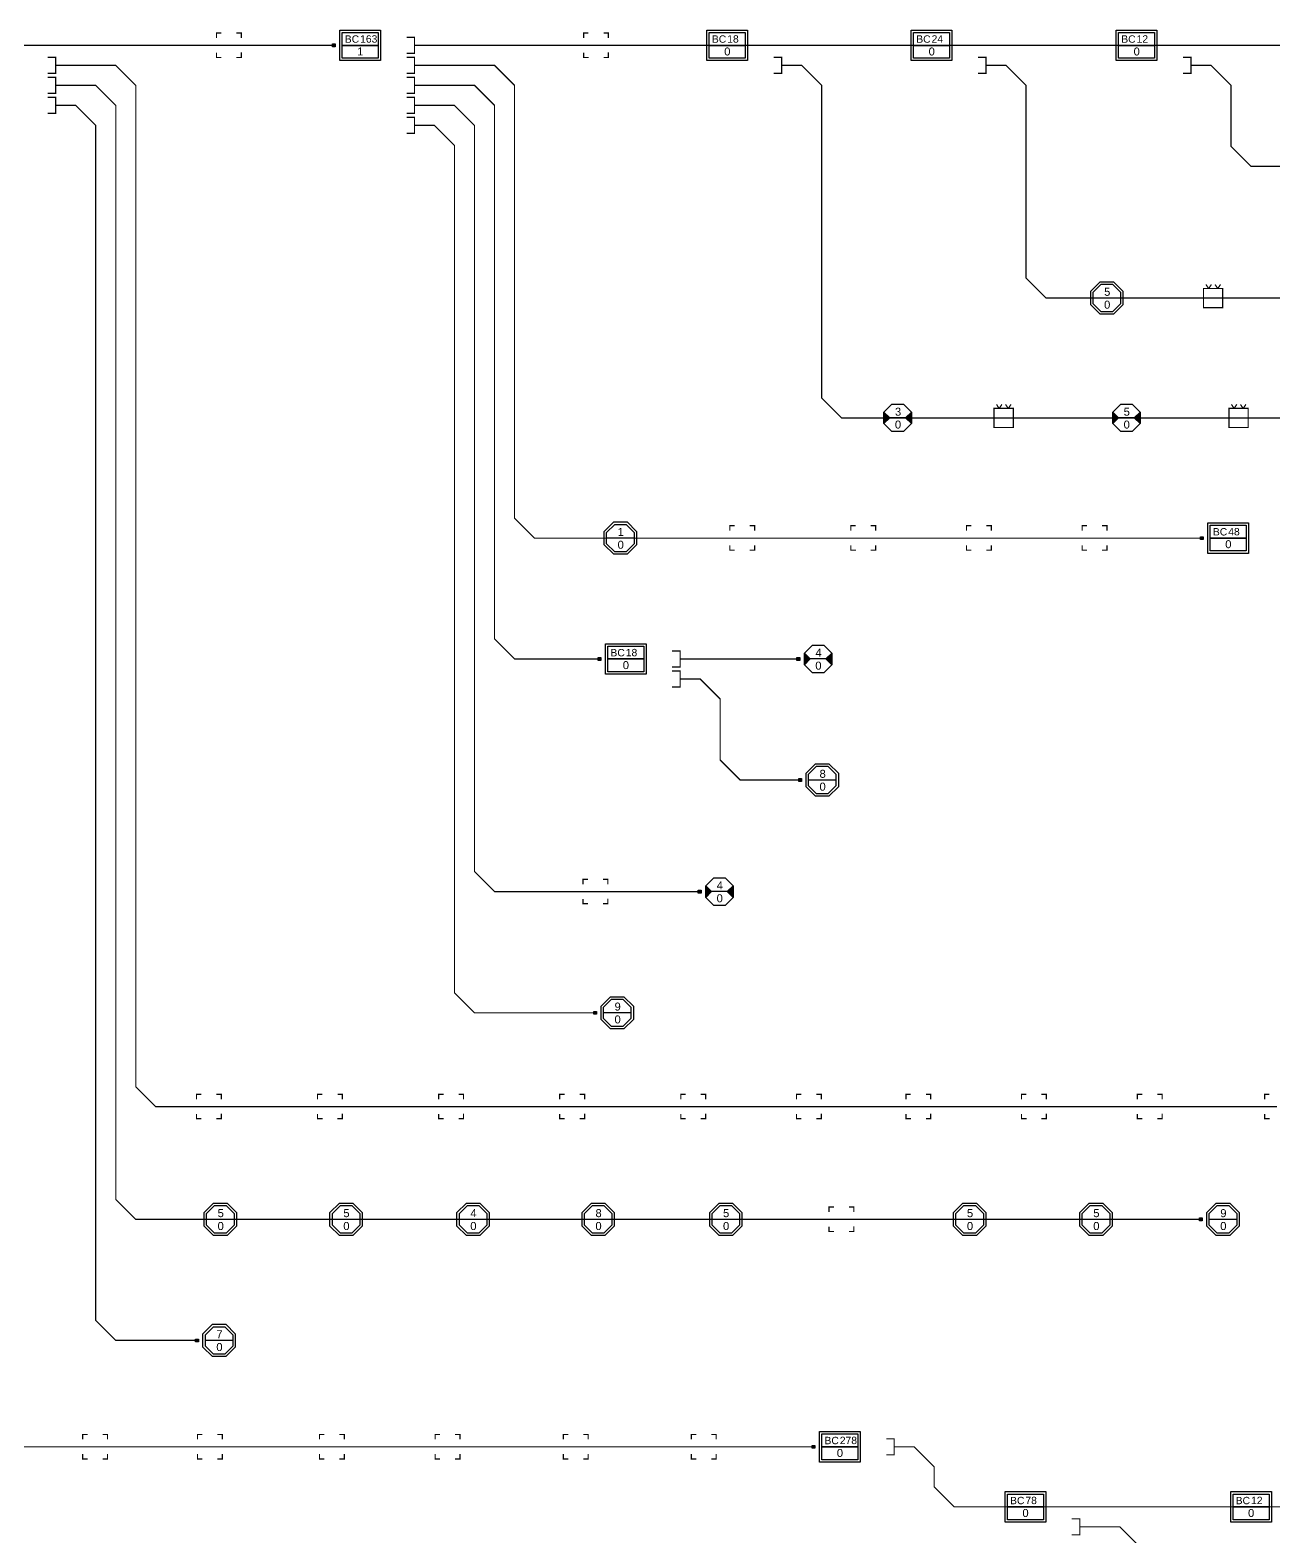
# Model space of a CAD drawing. Header units: millimetres. Extents: x -8 to 2215, y -1075 to 4.
# Drawn here: x 272.8 to 583.6, y -372.8 to 3.8 of the extents above; entities that cross this region are included whole.
import ezdxf
from ezdxf.enums import TextEntityAlignment as Align

# ---------------------------------------------------------------- set-up
doc = ezdxf.new("R2010")
doc.units = ezdxf.units.MM
for name, color, linetype in [('1 - 012Fo Conduite', 4, '12Fo'), ('1 - 024Fo Conduite', 110, '24Fo'), ('1 - 072Fo Conduite', 40, '72Fo'), ('1 - 096Fo Conduite', 30, '96Fo'), ('1 - 288Fo Conduite', 46, '288Fo'), ('1 - 432Fo Conduite', 12, 'Continuous'), ('2 - 012Fo Aerien', 4, '12Fo AERIEN'), ('2 - 024Fo Aerien', 110, '24Fo AERIEN'), ('BPE', 122, 'Continuous'), ('BPECHB', 7, 'Continuous'), ('BPEFACADE', 7, 'Continuous'), ('PBO-CHB', 122, 'Continuous'), ('PBO-POT', 5, 'Continuous'), ('PBOCHB', 7, 'Continuous'), ('PBOPOT', 7, 'Continuous'), ('PDTCHB', 7, 'Continuous'), ('PDTPOT', 7, 'Continuous')]:
    doc.layers.add(name, color=color, linetype=linetype)
doc.styles.add('arial', font='Arial')
doc.styles.get("Standard").update_dxf_attribs({"font": 'Arial'})
doc.styles.add('TimeNR', font='Arial')
doc.linetypes.add('12Fo', pattern='A,4,-0.5,["12Fo",Standard,S=1,R=0,X=0,Y=-0.5],-3.65', length=8.15)
doc.linetypes.add('12Fo AERIEN', pattern='A,4,[131,Arial,S=1,R=0,X=0,Y=-1],4,-0.5,["12Fo",Standard,S=1,R=0,X=0,Y=-0.5],-3.65', length=12.15)
doc.linetypes.add('24Fo', pattern='A,4,-0.5,["24Fo",Standard,S=1,R=0,X=0,Y=-0.5],-3.65', length=8.15)
doc.linetypes.add('24Fo AERIEN', pattern='A,4,[131,Arial,S=1,R=0,X=0,Y=-1],4,-0.5,["24Fo",Standard,S=1,R=0,X=0,Y=-0.5],-3.65', length=12.15)
doc.linetypes.add('288Fo', pattern='A,4,-0.5,["288Fo",Standard,S=1,R=0,X=0,Y=-0.5],-4.45', length=8.95)
doc.linetypes.add('72Fo', pattern='A,4,-0.5,["72Fo",Standard,S=1,R=0,X=0,Y=-0.5],-3.65', length=8.15)
doc.linetypes.add('96Fo', pattern='A,4,-0.5,["96Fo",Standard,S=1,R=0,X=0,Y=-0.5],-3.65', length=8.15)

# ---------------------------------------------------------------- blocks, each defined once
blk = doc.blocks.new('PBOPOT')
for points in [[(-3.426679, -1.42879), (-1.95254, -5e-06), (-3.426679, 1.42881)], [(3.426691, 1.42881), (1.952552, -5e-06), (3.426691, -1.42879)]]:
    blk.add_hatch(color=256).paths.add_polyline_path(points)
at = {"flags": 128}
blk.add_lwpolyline([(1.426691, 3.42881), (3.426691, 1.42881), (3.426691, -1.42879), (1.426691, -3.42879), (-1.426679, -3.42879), (-3.426679, -1.42879), (-3.426679, 1.42881), (-1.426679, 3.42881)], close=True, dxfattribs=at)
for points in [[(-3.426679, -1.42879), (-1.95254, -5e-06), (-3.426679, 1.42881)], [(1.952552, -5e-06), (-1.952552, 5e-06)], [(3.426691, -1.42879), (1.952552, -5e-06), (3.426691, 1.42881)]]:
    blk.add_lwpolyline(points, dxfattribs=at)
at = {"color": 0}
blk.add_attdef('NOE_NUM', text='', height=2, dxfattribs=at).set_placement((0.001141784766661, 8.271365), align=Align.MIDDLE_CENTER)
at = {"color": 0, "style": 'arial'}
for tag, p in [('NOE_NBLR', (0.0969086594349919, 1.557347)), ('NOE_NBEPIS', (0.0848216859684729, -1.659103))]:
    blk.add_attdef(tag, text='', height=2, dxfattribs=at).set_placement(p, align=Align.MIDDLE_CENTER)
at = {"flags": 1}
for tag, p in [('NOE_USAGE', (-0.0027624275011708, -6.6109)), ('MAT_CAPA', (-0.0278007986577182, -5.6109)), ('NOE_TYPE', (-0.0390622739191511, -5.1109)), ('ADR_NUM', (0.0294883948805995, -7.6109)), ('MAT_REF', (-0.0290025717184331, -4.6109)), ('.', (0.0511793784922741, -7.1109)), ('ADR_VILLE', (-0.1768844440455752, -8.610899999999999)), ('ADR_INSEE', (-0.0688707725924773, -9.610899999999999)), ('ADR_VOIE', (-0.0969866524114251, -8.110899999999999)), ('ADR_CPLT', (-0.0620635195879506, -9.110899999999999)), ('SEC_NUM', (0.0176129196191666, -11.1109)), ('ADR_CP', (-0.0066411563914469, -10.1109)), ('INF_NATURE', (-0.0913168354924303, -11.6109)), ('INF_PROPRI', (-0.099462566411737, -12.1109))]:
    blk.add_attdef(tag, text='', height=0.3, dxfattribs=at).set_placement(p, align=Align.MIDDLE_CENTER)
blk.add_attdef('NOE_POSE', text='', height=0.3, dxfattribs=at).set_placement((-1.134931, -6.060909), align=Align.MIDDLE_LEFT)
blk.add_attdef('INF_NUM', text='', height=0.3, dxfattribs=at).set_placement((0.9534980501014515, -10.550998), align=Align.MIDDLE_RIGHT)
blk = doc.blocks.new('BLKSYN.071')
at = {"layer": 'PBO-POT', "linetype": 'ByBlock'}
ref = blk.add_blockref('PBOPOT', (0, 0), dxfattribs=at)
ref.add_attrib('NOE_NBLR', '3', dxfattribs={"layer": '0', "height": 2, "style": 'arial'}).set_placement((0.0969086594349919, 1.557347), align=Align.MIDDLE_CENTER)
ref.add_attrib('NOE_NBEPIS', '0', dxfattribs={"layer": '0', "height": 2, "style": 'arial'}).set_placement((0.0848216859684729, -1.659103), align=Align.MIDDLE_CENTER)
blk = doc.blocks.new('BLKSYN.072')
at = {"layer": 'PBO-POT', "linetype": 'ByBlock'}
ref = blk.add_blockref('PBOPOT', (0, 0), dxfattribs=at)
ref.add_attrib('NOE_NBLR', '5', dxfattribs={"layer": '0', "height": 2, "style": 'arial'}).set_placement((0.0969086594349919, 1.557347), align=Align.MIDDLE_CENTER)
ref.add_attrib('NOE_NBEPIS', '0', dxfattribs={"layer": '0', "height": 2, "style": 'arial'}).set_placement((0.0848216859684729, -1.659103), align=Align.MIDDLE_CENTER)
blk = doc.blocks.new('BLKSYN.130')
at = {"layer": 'PBO-POT', "linetype": 'ByBlock'}
ref = blk.add_blockref('PBOPOT', (0, 0), dxfattribs=at)
ref.add_attrib('NOE_NBLR', '4', dxfattribs={"layer": '0', "height": 2, "style": 'arial'}).set_placement((0.0969086594349919, 1.557347), align=Align.MIDDLE_CENTER)
ref.add_attrib('NOE_NBEPIS', '0', dxfattribs={"layer": '0', "height": 2, "style": 'arial'}).set_placement((0.0848216859684729, -1.659103), align=Align.MIDDLE_CENTER)
blk = doc.blocks.new('BLKSYN.133')
at = {"layer": 'PBO-POT', "linetype": 'ByBlock'}
ref = blk.add_blockref('PBOPOT', (0, 0), dxfattribs=at)
ref.add_attrib('NOE_NBLR', '4', dxfattribs={"layer": '0', "height": 2, "style": 'arial'}).set_placement((0.0969086594349919, 1.557347), align=Align.MIDDLE_CENTER)
ref.add_attrib('NOE_NBEPIS', '0', dxfattribs={"layer": '0', "height": 2, "style": 'arial'}).set_placement((0.0848216859684729, -1.659103), align=Align.MIDDLE_CENTER)
blk = doc.blocks.new('BPECHB')
at = {"color": 122, "linetype": 'Continuous', "flags": 128}
for points in [[(-5.089844999999999, 3.810116999999999), (5.089844999999999, 3.810116999999999), (5.089844999999999, -3.810116999999999), (-5.089844999999999, -3.810116999999999)], [(-4.489844999999999, 3.210116999999999), (4.489844999999999, 3.210116999999999), (4.489844999999999, -3.210116999999999), (-4.489844999999999, -3.210116999999999)]]:
    blk.add_lwpolyline(points, close=True, dxfattribs=at)
at = {"color": 122, "flags": 128}
for points in [[(-4.489844999999999, 3.210116999999999), (4.489844999999999, 3.210116999999999), (4.489844999999999, 0), (-4.489844999999999, 0)], [(-4.489844999999999, 0), (4.489844999999999, 0), (4.489844999999999, -3.210116999999999), (-4.489844999999999, -3.210116999999999)]]:
    blk.add_lwpolyline(points, close=True, dxfattribs=at)
at = {"color": 122}
blk.add_text(' BC', height=1.8442, dxfattribs=at).set_placement((-4.550228999999999, 0.6583420000000001))
at = {"color": 122, "flags": 1}
blk.add_attdef('NOE_NUM', text='', height=2, dxfattribs=at).set_placement((0.2721694778089541, 7.153788999999999), align=Align.MIDDLE_CENTER)
at = {"color": 122, "linetype": 'ByBlock', "style": 'TimeNR'}
blk.add_attdef('NOE_NBEPIS', text='', height=1.844, dxfattribs=at).set_placement((-1e-16, 1.605058), align=Align.MIDDLE_LEFT)
at = {"color": 122, "style": 'arial'}
blk.add_attdef('NOE_NBLR', text='', height=2, dxfattribs=at).set_placement((0.0247808886300822, -1.529046), align=Align.MIDDLE_CENTER)
at = {"flags": 1}
for tag, p in [('MAT_CAPA', (0.2442271972495126, -6.728476)), ('NOE_TYPE', (0.2448187533659786, -6.228476)), ('MAT_REF', (0.2446951704370922, -5.728476)), ('NOE_USAGE', (0.2449582709981473, -7.728476)), ('ADR_INSEE', (0.2458681742015199, -10.728476)), ('ADR_VILLE', (0.2459045095697046, -9.728475999999999)), ('ADR_CPLT', (0.2458352512169606, -10.228476)), ('ADR_VOIE', (0.2456949778750687, -9.228475999999999)), ('ADR_NUM', (0.2457254494508585, -8.728475999999999)), ('ADR_CP', (0.2455895884925912, -11.228476)), ('.', (0.243890733198959, -8.228475999999999)), ('INF_NATURE', (0.2450474278090706, -12.728476)), ('INF_PROPRI', (0.244936022947063, -13.228476)), ('SEC_NUM', (0.2447890901512266, -12.228476))]:
    blk.add_attdef(tag, text='', height=0.3, dxfattribs=at).set_placement(p, align=Align.MIDDLE_CENTER)
blk.add_attdef('NOE_POSE', text='', height=0.3, dxfattribs=at).set_placement((-0.884025, -7.178484999999999), align=Align.MIDDLE_LEFT)
blk.add_attdef('INF_NUM', text='', height=0.3, dxfattribs=at).set_placement((1.243281677659433, -11.668574), align=Align.MIDDLE_RIGHT)
blk = doc.blocks.new('BLKSYN.136')
at = {"layer": 'BPE', "linetype": 'ByBlock'}
ref = blk.add_blockref('BPECHB', (0, 0), dxfattribs=at)
ref.add_attrib('NOE_NBEPIS', '163', dxfattribs={"layer": '0', "height": 1.844, "style": 'TimeNR'}).set_placement((-1e-16, 1.605058), align=Align.MIDDLE_LEFT)
ref.add_attrib('NOE_NBLR', '1', dxfattribs={"layer": '0', "height": 2, "style": 'arial'}).set_placement((0.0247808886300822, -1.529046), align=Align.MIDDLE_CENTER)
blk = doc.blocks.new('BLKSYN.078')
at = {"layer": 'BPE', "linetype": 'ByBlock'}
ref = blk.add_blockref('BPECHB', (0, 0), dxfattribs=at)
ref.add_attrib('NOE_NBEPIS', '18', dxfattribs={"layer": '0', "height": 1.844, "style": 'TimeNR'}).set_placement((-1e-16, 1.605058), align=Align.MIDDLE_LEFT)
ref.add_attrib('NOE_NBLR', '0', dxfattribs={"layer": '0', "height": 2, "style": 'arial'}).set_placement((0.0247808886300822, -1.529046), align=Align.MIDDLE_CENTER)
blk = doc.blocks.new('BLKSYN.086')
at = {"layer": 'BPE', "linetype": 'ByBlock'}
ref = blk.add_blockref('BPECHB', (0, 0), dxfattribs=at)
ref.add_attrib('NOE_NBEPIS', '24', dxfattribs={"layer": '0', "height": 1.844, "style": 'TimeNR'}).set_placement((-1e-16, 1.605058), align=Align.MIDDLE_LEFT)
ref.add_attrib('NOE_NBLR', '0', dxfattribs={"layer": '0', "height": 2, "style": 'arial'}).set_placement((0.0247808886300822, -1.529046), align=Align.MIDDLE_CENTER)
blk = doc.blocks.new('BLKSYN.090')
at = {"layer": 'BPE', "linetype": 'ByBlock'}
ref = blk.add_blockref('BPECHB', (0, 0), dxfattribs=at)
ref.add_attrib('NOE_NBEPIS', '12', dxfattribs={"layer": '0', "height": 1.844, "style": 'TimeNR'}).set_placement((-1e-16, 1.605058), align=Align.MIDDLE_LEFT)
ref.add_attrib('NOE_NBLR', '0', dxfattribs={"layer": '0', "height": 2, "style": 'arial'}).set_placement((0.0247808886300822, -1.529046), align=Align.MIDDLE_CENTER)
blk = doc.blocks.new('BLKSYN.125')
at = {"layer": 'BPE', "linetype": 'ByBlock'}
ref = blk.add_blockref('BPECHB', (0, 0), dxfattribs=at)
ref.add_attrib('NOE_NBEPIS', '48', dxfattribs={"layer": '0', "height": 1.844, "style": 'TimeNR'}).set_placement((-1e-16, 1.605058), align=Align.MIDDLE_LEFT)
ref.add_attrib('NOE_NBLR', '0', dxfattribs={"layer": '0', "height": 2, "style": 'arial'}).set_placement((0.0247808886300822, -1.529046), align=Align.MIDDLE_CENTER)
blk = doc.blocks.new('BLKSYN.132')
at = {"layer": 'BPE', "linetype": 'ByBlock'}
ref = blk.add_blockref('BPECHB', (0, 0), dxfattribs=at)
ref.add_attrib('NOE_NBEPIS', '18', dxfattribs={"layer": '0', "height": 1.844, "style": 'TimeNR'}).set_placement((-1e-16, 1.605058), align=Align.MIDDLE_LEFT)
ref.add_attrib('NOE_NBLR', '0', dxfattribs={"layer": '0', "height": 2, "style": 'arial'}).set_placement((0.0247808886300822, -1.529046), align=Align.MIDDLE_CENTER)
blk = doc.blocks.new('BLKSYN.350')
at = {"layer": 'BPE', "linetype": 'ByBlock'}
ref = blk.add_blockref('BPECHB', (0, 0), dxfattribs=at)
ref.add_attrib('NOE_NBEPIS', '278', dxfattribs={"layer": '0', "height": 1.844, "style": 'TimeNR'}).set_placement((-1e-16, 1.605058), align=Align.MIDDLE_LEFT)
ref.add_attrib('NOE_NBLR', '0', dxfattribs={"layer": '0', "height": 2, "style": 'arial'}).set_placement((0.0247808886300822, -1.529046), align=Align.MIDDLE_CENTER)
blk = doc.blocks.new('BLKSYN.190')
at = {"layer": 'BPE', "linetype": 'ByBlock'}
ref = blk.add_blockref('BPECHB', (0, 0), dxfattribs=at)
ref.add_attrib('NOE_NBEPIS', '78', dxfattribs={"layer": '0', "height": 1.844, "style": 'TimeNR'}).set_placement((-1e-16, 1.605058), align=Align.MIDDLE_LEFT)
ref.add_attrib('NOE_NBLR', '0', dxfattribs={"layer": '0', "height": 2, "style": 'arial'}).set_placement((0.0247808886300822, -1.529046), align=Align.MIDDLE_CENTER)
blk = doc.blocks.new('BLKSYN.193')
at = {"layer": 'BPE', "linetype": 'ByBlock'}
ref = blk.add_blockref('BPECHB', (0, 0), dxfattribs=at)
ref.add_attrib('NOE_NBEPIS', '12', dxfattribs={"layer": '0', "height": 1.844, "style": 'TimeNR'}).set_placement((-1e-16, 1.605058), align=Align.MIDDLE_LEFT)
ref.add_attrib('NOE_NBLR', '0', dxfattribs={"layer": '0', "height": 2, "style": 'arial'}).set_placement((0.0247808886300822, -1.529046), align=Align.MIDDLE_CENTER)
blk = doc.blocks.new('PBOCHB')
at = {"flags": 128}
for points in [[(1.675213, 4.028807), (4.026685, 1.677336), (4.026685, -1.677321), (1.675213, -4.028792), (-1.675213, -4.028792), (-4.026685, -1.677321), (-4.026685, 1.677336), (-1.675213, 4.028807)], [(1.426685, 3.428807), (3.426685, 1.428807), (3.426685, -1.428792), (1.426685, -3.428792), (-1.426685, -3.428792), (-3.426685, -1.428792), (-3.426685, 1.428807), (-1.426685, 3.428807)]]:
    blk.add_lwpolyline(points, close=True, dxfattribs=at)
blk.add_lwpolyline([(3.426685, -8e-06), (-3.426685, 8e-06)], dxfattribs=at)
blk.add_attdef('NOE_NUM', text='', height=2).set_placement((0.0353450000000004, 8.271365), align=Align.MIDDLE_CENTER)
at = {"color": 0, "style": 'arial'}
for tag, p in [('NOE_NBLR', (0.0969086594349919, 1.557347)), ('NOE_NBEPIS', (0.0848216859684729, -1.659103))]:
    blk.add_attdef(tag, text='', height=2, dxfattribs=at).set_placement(p, align=Align.MIDDLE_CENTER)
at = {"flags": 1}
for tag, p in [('NOE_USAGE', (0.0397609999999999, -6.6109)), ('MAT_CAPA', (0.0640689999999999, -5.6109)), ('ADR_NUM', (0.008278, -7.6109)), ('NOE_TYPE', (0.075923, -5.1109)), ('MAT_REF', (0.065739, -4.6109)), ('.', (-0.015296, -7.1109)), ('ADR_INSEE', (0.1068299999999998, -9.610899999999999)), ('ADR_CPLT', (0.0999399999999999, -9.110899999999999)), ('SEC_NUM', (0.019218, -11.1109)), ('ADR_VOIE', (0.1347240000000001, -8.110899999999999)), ('ADR_VILLE', (0.2148309999999996, -8.610899999999999)), ('ADR_CP', (0.044273, -10.1109)), ('INF_NATURE', (0.1284549999999998, -11.6109)), ('INF_PROPRI', (0.1365409999999998, -12.1109))]:
    blk.add_attdef(tag, text='', height=0.3, dxfattribs=at).set_placement(p, align=Align.MIDDLE_CENTER)
blk.add_attdef('NOE_POSE', text='', height=0.3, dxfattribs=at).set_placement((-1.134931, -6.060909), align=Align.MIDDLE_LEFT)
blk.add_attdef('INF_NUM', text='', height=0.3, dxfattribs=at).set_placement((1.129701, -10.550998), align=Align.MIDDLE_RIGHT)
blk = doc.blocks.new('BLKSYN.080')
at = {"layer": 'PBO-CHB', "linetype": 'ByBlock'}
ref = blk.add_blockref('PBOCHB', (0, 0), dxfattribs=at)
ref.add_attrib('NOE_NBLR', '5', dxfattribs={"layer": '0', "height": 2, "style": 'arial'}).set_placement((0.0969086594349919, 1.557347), align=Align.MIDDLE_CENTER)
ref.add_attrib('NOE_NBEPIS', '0', dxfattribs={"layer": '0', "height": 2, "style": 'arial'}).set_placement((0.0848216859684729, -1.659103), align=Align.MIDDLE_CENTER)
blk = doc.blocks.new('BLKSYN.100')
at = {"layer": 'PBO-CHB', "linetype": 'ByBlock'}
ref = blk.add_blockref('PBOCHB', (0, 0), dxfattribs=at)
ref.add_attrib('NOE_NBLR', '1', dxfattribs={"layer": '0', "height": 2, "style": 'arial'}).set_placement((0.0969086594349919, 1.557347), align=Align.MIDDLE_CENTER)
ref.add_attrib('NOE_NBEPIS', '0', dxfattribs={"layer": '0', "height": 2, "style": 'arial'}).set_placement((0.0848216859684729, -1.659103), align=Align.MIDDLE_CENTER)
blk = doc.blocks.new('BLKSYN.131')
at = {"layer": 'PBO-CHB', "linetype": 'ByBlock'}
ref = blk.add_blockref('PBOCHB', (0, 0), dxfattribs=at)
ref.add_attrib('NOE_NBLR', '8', dxfattribs={"layer": '0', "height": 2, "style": 'arial'}).set_placement((0.0969086594349919, 1.557347), align=Align.MIDDLE_CENTER)
ref.add_attrib('NOE_NBEPIS', '0', dxfattribs={"layer": '0', "height": 2, "style": 'arial'}).set_placement((0.0848216859684729, -1.659103), align=Align.MIDDLE_CENTER)
blk = doc.blocks.new('BLKSYN.135')
at = {"layer": 'PBO-CHB', "linetype": 'ByBlock'}
ref = blk.add_blockref('PBOCHB', (0, 0), dxfattribs=at)
ref.add_attrib('NOE_NBLR', '9', dxfattribs={"layer": '0', "height": 2, "style": 'arial'}).set_placement((0.0969086594349919, 1.557347), align=Align.MIDDLE_CENTER)
ref.add_attrib('NOE_NBEPIS', '0', dxfattribs={"layer": '0', "height": 2, "style": 'arial'}).set_placement((0.0848216859684729, -1.659103), align=Align.MIDDLE_CENTER)
blk = doc.blocks.new('BLKSYN.053')
at = {"layer": 'PBO-CHB', "linetype": 'ByBlock'}
ref = blk.add_blockref('PBOCHB', (0, 0), dxfattribs=at)
ref.add_attrib('NOE_NBLR', '5', dxfattribs={"layer": '0', "height": 2, "style": 'arial'}).set_placement((0.0969086594349919, 1.557347), align=Align.MIDDLE_CENTER)
ref.add_attrib('NOE_NBEPIS', '0', dxfattribs={"layer": '0', "height": 2, "style": 'arial'}).set_placement((0.0848216859684729, -1.659103), align=Align.MIDDLE_CENTER)
blk = doc.blocks.new('BLKSYN.054')
at = {"layer": 'PBO-CHB', "linetype": 'ByBlock'}
ref = blk.add_blockref('PBOCHB', (0, 0), dxfattribs=at)
ref.add_attrib('NOE_NBLR', '5', dxfattribs={"layer": '0', "height": 2, "style": 'arial'}).set_placement((0.0969086594349919, 1.557347), align=Align.MIDDLE_CENTER)
ref.add_attrib('NOE_NBEPIS', '0', dxfattribs={"layer": '0', "height": 2, "style": 'arial'}).set_placement((0.0848216859684729, -1.659103), align=Align.MIDDLE_CENTER)
blk = doc.blocks.new('BLKSYN.055')
at = {"layer": 'PBO-CHB', "linetype": 'ByBlock'}
ref = blk.add_blockref('PBOCHB', (0, 0), dxfattribs=at)
ref.add_attrib('NOE_NBLR', '4', dxfattribs={"layer": '0', "height": 2, "style": 'arial'}).set_placement((0.0969086594349919, 1.557347), align=Align.MIDDLE_CENTER)
ref.add_attrib('NOE_NBEPIS', '0', dxfattribs={"layer": '0', "height": 2, "style": 'arial'}).set_placement((0.0848216859684729, -1.659103), align=Align.MIDDLE_CENTER)
blk = doc.blocks.new('BLKSYN.056')
at = {"layer": 'PBO-CHB', "linetype": 'ByBlock'}
ref = blk.add_blockref('PBOCHB', (0, 0), dxfattribs=at)
ref.add_attrib('NOE_NBLR', '8', dxfattribs={"layer": '0', "height": 2, "style": 'arial'}).set_placement((0.0969086594349919, 1.557347), align=Align.MIDDLE_CENTER)
ref.add_attrib('NOE_NBEPIS', '0', dxfattribs={"layer": '0', "height": 2, "style": 'arial'}).set_placement((0.0848216859684729, -1.659103), align=Align.MIDDLE_CENTER)
blk = doc.blocks.new('BLKSYN.057')
at = {"layer": 'PBO-CHB', "linetype": 'ByBlock'}
ref = blk.add_blockref('PBOCHB', (0, 0), dxfattribs=at)
ref.add_attrib('NOE_NBLR', '5', dxfattribs={"layer": '0', "height": 2, "style": 'arial'}).set_placement((0.0969086594349919, 1.557347), align=Align.MIDDLE_CENTER)
ref.add_attrib('NOE_NBEPIS', '0', dxfattribs={"layer": '0', "height": 2, "style": 'arial'}).set_placement((0.0848216859684729, -1.659103), align=Align.MIDDLE_CENTER)
blk = doc.blocks.new('BLKSYN.058')
at = {"layer": 'PBO-CHB', "linetype": 'ByBlock'}
ref = blk.add_blockref('PBOCHB', (0, 0), dxfattribs=at)
ref.add_attrib('NOE_NBLR', '5', dxfattribs={"layer": '0', "height": 2, "style": 'arial'}).set_placement((0.0969086594349919, 1.557347), align=Align.MIDDLE_CENTER)
ref.add_attrib('NOE_NBEPIS', '0', dxfattribs={"layer": '0', "height": 2, "style": 'arial'}).set_placement((0.0848216859684729, -1.659103), align=Align.MIDDLE_CENTER)
blk = doc.blocks.new('BLKSYN.060')
at = {"layer": 'PBO-CHB', "linetype": 'ByBlock'}
ref = blk.add_blockref('PBOCHB', (0, 0), dxfattribs=at)
ref.add_attrib('NOE_NBLR', '5', dxfattribs={"layer": '0', "height": 2, "style": 'arial'}).set_placement((0.0969086594349919, 1.557347), align=Align.MIDDLE_CENTER)
ref.add_attrib('NOE_NBEPIS', '0', dxfattribs={"layer": '0', "height": 2, "style": 'arial'}).set_placement((0.0848216859684729, -1.659103), align=Align.MIDDLE_CENTER)
blk = doc.blocks.new('BLKSYN.061')
at = {"layer": 'PBO-CHB', "linetype": 'ByBlock'}
ref = blk.add_blockref('PBOCHB', (0, 0), dxfattribs=at)
ref.add_attrib('NOE_NBLR', '9', dxfattribs={"layer": '0', "height": 2, "style": 'arial'}).set_placement((0.0969086594349919, 1.557347), align=Align.MIDDLE_CENTER)
ref.add_attrib('NOE_NBEPIS', '0', dxfattribs={"layer": '0', "height": 2, "style": 'arial'}).set_placement((0.0848216859684729, -1.659103), align=Align.MIDDLE_CENTER)
blk = doc.blocks.new('BLKSYN.062')
at = {"layer": 'PBO-CHB', "linetype": 'ByBlock'}
ref = blk.add_blockref('PBOCHB', (0, 0), dxfattribs=at)
ref.add_attrib('NOE_NBLR', '7', dxfattribs={"layer": '0', "height": 2, "style": 'arial'}).set_placement((0.0969086594349919, 1.557347), align=Align.MIDDLE_CENTER)
ref.add_attrib('NOE_NBEPIS', '0', dxfattribs={"layer": '0', "height": 2, "style": 'arial'}).set_placement((0.0848216859684729, -1.659103), align=Align.MIDDLE_CENTER)
blk = doc.blocks.new('PDTPOT')
at = {"linetype": 'Continuous', "const_width": 0.3, "elevation": 1, "flags": 128}
blk.add_lwpolyline([(2.4, 2.4), (-2.4, 2.4), (-2.4, -2.4), (2.4, -2.4)], close=True, dxfattribs=at)
at = {"layer": 'BPEFACADE', "linetype": 'Continuous', "const_width": 0.3, "flags": 128}
for points in [[(-1.137556, 2.383611), (-1.790016, 3.383611)], [(-1.092005, 2.400302), (-0.442005, 3.400302)], [(1.134329, 2.379481), (0.481869, 3.379481)], [(1.179879, 2.396172), (1.829879, 3.396172)]]:
    blk.add_lwpolyline(points, dxfattribs=at)
blk = doc.blocks.new('BLKSYN.073')
at = {"layer": 'PBOPOT', "linetype": 'ByBlock'}
blk.add_blockref('PDTPOT', (0, 0), dxfattribs=at)
blk = doc.blocks.new('BLKSYN.075')
at = {"layer": 'PBOPOT', "linetype": 'ByBlock'}
blk.add_blockref('PDTPOT', (0, 0), dxfattribs=at)
blk = doc.blocks.new('BLKSYN.082')
at = {"layer": 'PBOPOT', "linetype": 'ByBlock'}
blk.add_blockref('PDTPOT', (0, 0), dxfattribs=at)
blk = doc.blocks.new('PDTCHB')
at = {"layer": 'BPEFACADE', "color": 7, "linetype": 'Continuous', "const_width": 0.3, "flags": 128}
for points in [[(-3.109863, 1.852839), (-3.109985, 3.09603), (-1.890085, 3.09603)], [(3.09515, 1.854033), (3.095272, 3.097224), (1.875372, 3.097224)], [(-1.866312, -3.016638), (-3.109503, -3.016961), (-3.1097, -1.797061)], [(3.097978, -1.776809), (3.097978, -3.02), (1.872531, -3.02)]]:
    blk.add_lwpolyline(points, dxfattribs=at)
blk = doc.blocks.new('BLKSYN.042')
at = {"layer": 'BPECHB', "linetype": 'ByBlock'}
blk.add_blockref('PDTCHB', (0, 0), dxfattribs=at)
blk = doc.blocks.new('BLKSYN.043')
at = {"layer": 'PDTCHB', "linetype": 'ByBlock'}
blk.add_blockref('PDTCHB', (0, 0), dxfattribs=at)
blk = doc.blocks.new('BLKSYN.044')
at = {"layer": 'PDTCHB', "linetype": 'ByBlock'}
blk.add_blockref('PDTCHB', (0, 0), dxfattribs=at)
blk = doc.blocks.new('BLKSYN.045')
at = {"layer": 'PDTCHB', "linetype": 'ByBlock'}
blk.add_blockref('PDTCHB', (0, 0), dxfattribs=at)
blk = doc.blocks.new('BLKSYN.046')
at = {"layer": 'PDTCHB', "linetype": 'ByBlock'}
blk.add_blockref('PDTCHB', (0, 0), dxfattribs=at)
blk = doc.blocks.new('BLKSYN.047')
at = {"layer": 'PDTCHB', "linetype": 'ByBlock'}
blk.add_blockref('PDTCHB', (0, 0), dxfattribs=at)
blk = doc.blocks.new('BLKSYN.048')
at = {"layer": 'PDTCHB', "linetype": 'ByBlock'}
blk.add_blockref('PDTCHB', (0, 0), dxfattribs=at)
blk = doc.blocks.new('BLKSYN.049')
at = {"layer": 'PDTCHB', "linetype": 'ByBlock'}
blk.add_blockref('PDTCHB', (0, 0), dxfattribs=at)
blk = doc.blocks.new('BLKSYN.050')
at = {"layer": 'PDTCHB', "linetype": 'ByBlock'}
blk.add_blockref('PDTCHB', (0, 0), dxfattribs=at)
blk = doc.blocks.new('BLKSYN.051')
at = {"layer": 'PDTCHB', "linetype": 'ByBlock'}
blk.add_blockref('PDTCHB', (0, 0), dxfattribs=at)
blk = doc.blocks.new('BLKSYN.059')
at = {"layer": 'PBOCHB', "linetype": 'ByBlock'}
blk.add_blockref('PDTCHB', (0, 0), dxfattribs=at)
blk = doc.blocks.new('BLKSYN.079')
at = {"layer": 'BPECHB', "linetype": 'ByBlock'}
blk.add_blockref('PDTCHB', (0, 0), dxfattribs=at)
blk = doc.blocks.new('BLKSYN.126')
at = {"layer": 'BPECHB', "linetype": 'ByBlock'}
blk.add_blockref('PDTCHB', (0, 0), dxfattribs=at)
blk = doc.blocks.new('BLKSYN.127')
at = {"layer": 'PDTCHB', "linetype": 'ByBlock'}
blk.add_blockref('PDTCHB', (0, 0), dxfattribs=at)
blk = doc.blocks.new('BLKSYN.128')
at = {"layer": 'PDTCHB', "linetype": 'ByBlock'}
blk.add_blockref('PDTCHB', (0, 0), dxfattribs=at)
blk = doc.blocks.new('BLKSYN.129')
at = {"layer": 'PDTCHB', "linetype": 'ByBlock'}
blk.add_blockref('PDTCHB', (0, 0), dxfattribs=at)
blk = doc.blocks.new('BLKSYN.134')
at = {"layer": 'PBOPOT', "linetype": 'ByBlock'}
blk.add_blockref('PDTCHB', (0, 0), dxfattribs=at)
blk = doc.blocks.new('BLKSYN.137')
at = {"layer": 'BPECHB', "linetype": 'ByBlock'}
blk.add_blockref('PDTCHB', (0, 0), dxfattribs=at)
blk = doc.blocks.new('BLKSYN.359')
at = {"layer": 'PDTCHB', "linetype": 'ByBlock'}
blk.add_blockref('PDTCHB', (0, 0), dxfattribs=at)
blk = doc.blocks.new('BLKSYN.360')
at = {"layer": 'PDTCHB', "linetype": 'ByBlock'}
blk.add_blockref('PDTCHB', (0, 0), dxfattribs=at)
blk = doc.blocks.new('BLKSYN.361')
at = {"layer": 'PDTCHB', "linetype": 'ByBlock'}
blk.add_blockref('PDTCHB', (0, 0), dxfattribs=at)
blk = doc.blocks.new('BLKSYN.362')
at = {"layer": 'PDTCHB', "linetype": 'ByBlock'}
blk.add_blockref('PDTCHB', (0, 0), dxfattribs=at)
blk = doc.blocks.new('BLKSYN.363')
at = {"layer": 'PDTCHB', "linetype": 'ByBlock'}
blk.add_blockref('PDTCHB', (0, 0), dxfattribs=at)
blk = doc.blocks.new('BLKSYN.364')
at = {"layer": 'PDTCHB', "linetype": 'ByBlock'}
blk.add_blockref('PDTCHB', (0, 0), dxfattribs=at)

msp = doc.modelspace()

# ---------------------------------------------------------------- hatches: boundary and pattern name
at = {"layer": '1 - 012Fo Conduite', "linetype": 'ByBlock'}
for points in [[(464.8874143625745, -183.96730919307), (464.8874143625745, -183.2673091930701), (465.5874143625746, -183.2673091930701), (465.5874143625746, -183.96730919307)], [(413.6563742758192, -242.1433510223194), (413.6563742758192, -241.4433510223193), (414.3563742758193, -241.4433510223193), (414.3563742758193, -242.1433510223194)], [(314.1460642457523, -324.0263071640394), (314.1460642457523, -323.3263071640393), (314.8460642457523, -323.3263071640393), (314.8460642457523, -324.0263071640394)]]:
    msp.add_hatch(color=256, dxfattribs=at).paths.add_polyline_path(points)
at = {"layer": '1 - 024Fo Conduite', "linetype": 'ByBlock'}
msp.add_hatch(color=256, dxfattribs=at).paths.add_polyline_path([(414.7195343145757, -153.7159278913688), (414.7195343145757, -153.0159278913688), (415.4195343145757, -153.0159278913688), (415.4195343145757, -153.7159278913688)])
at = {"layer": '1 - 072Fo Conduite', "linetype": 'ByBlock'}
for points in [[(565.2863586927459, -123.5001326673951), (565.2863586927459, -122.800132667395), (565.986358692746, -122.800132667395), (565.986358692746, -123.5001326673951)], [(565.0379020429928, -293.7761744966443), (565.0379020429928, -293.0761744966443), (565.7379020429928, -293.0761744966443), (565.7379020429928, -293.7761744966443)]]:
    msp.add_hatch(color=256, dxfattribs=at).paths.add_polyline_path(points)
at = {"layer": '1 - 288Fo Conduite', "linetype": 'ByBlock'}
msp.add_hatch(color=256, dxfattribs=at).paths.add_polyline_path([(468.2088643231905, -350.6285390978617), (468.2088643231905, -349.9285390978616), (468.9088643231906, -349.9285390978616), (468.9088643231906, -350.6285390978617)])
at = {"layer": '1 - 432Fo Conduite', "linetype": 'ByBlock'}
msp.add_hatch(color=256, dxfattribs=at).paths.add_polyline_path([(348.3317906223888, -0.3499999999999091), (348.3317906223888, 0.3499999999999091), (349.0317906223889, 0.3499999999999091), (349.0317906223889, -0.3499999999999091)])
at = {"layer": '2 - 012Fo Aerien', "linetype": 'ByBlock'}
for points in [[(464.4416206385145, -153.7159278913688), (464.4416206385145, -153.0159278913688), (465.1416206385145, -153.0159278913688), (465.1416206385145, -153.7159278913688)], [(439.7779519653378, -211.8660605587638), (439.7779519653378, -211.1660605587639), (440.4779519653378, -211.1660605587639), (440.4779519653378, -211.8660605587638)]]:
    msp.add_hatch(color=256, dxfattribs=at).paths.add_polyline_path(points)

# ---------------------------------------------------------------- linework, layer by layer
at = {"layer": '1 - 012Fo Conduite', "linetype": 'ByBlock', "const_width": 0.3, "flags": 128}
for points in [[(277.196964316382, -13), (279.196964316382, -13), (279.196964316382, -17), (277.196964316382, -17)], [(279.196964316382, -15), (284.196964316382, -15), (289.196964316382, -20), (289.196964316382, -318.6763071640394), (294.196964316382, -323.6763071640394), (314.4960642457523, -323.6763071640394)], [(366.8614806223889, -18), (368.8614806223889, -18), (368.8614806223889, -22), (366.8614806223889, -22)], [(368.8614806223889, -20), (373.8614806223889, -20), (378.8614806223889, -25), (378.8614806223889, -236.7933510223194), (383.8614806223889, -241.7933510223194), (414.0063742758193, -241.7933510223194)], [(433.2492243145758, -156.3659278913688), (435.2492243145758, -156.3659278913688), (435.2492243145758, -160.3659278913688), (433.2492243145758, -160.3659278913688)], [(435.2492243145758, -158.3659278913688), (440.2492243145758, -158.3659278913688), (445.2492243145758, -163.3659278913688), (445.2492243145758, -178.61730919307), (450.2492243145758, -183.61730919307), (465.2374143625746, -183.61730919307)]]:
    msp.add_lwpolyline(points, dxfattribs=at)
at = {"layer": '1 - 012Fo Conduite', "linetype": 'ByBlock', "flags": 128}
for points in [[(464.8874143625745, -183.96730919307), (464.8874143625745, -183.2673091930701), (465.5874143625746, -183.2673091930701), (465.5874143625746, -183.96730919307), (464.8874143625745, -183.96730919307)], [(413.6563742758192, -242.1433510223194), (413.6563742758192, -241.4433510223193), (414.3563742758193, -241.4433510223193), (414.3563742758193, -242.1433510223194), (413.6563742758192, -242.1433510223194)], [(314.1460642457523, -324.0263071640394), (314.1460642457523, -323.3263071640393), (314.8460642457523, -323.3263071640393), (314.8460642457523, -324.0263071640394), (314.1460642457523, -324.0263071640394)]]:
    msp.add_lwpolyline(points, close=True, dxfattribs=at)
at = {"layer": '1 - 024Fo Conduite', "linetype": 'ByBlock', "const_width": 0.3, "flags": 128}
for points in [[(366.8614806223889, -8), (368.8614806223889, -8), (368.8614806223889, -12), (366.8614806223889, -12)], [(368.8614806223889, -10), (383.8614806223889, -10), (388.8614806223889, -15), (388.8614806223889, -148.3659278913688), (393.8614806223889, -153.3659278913688), (415.0695343145757, -153.3659278913688)]]:
    msp.add_lwpolyline(points, dxfattribs=at)
at = {"layer": '1 - 024Fo Conduite', "linetype": 'ByBlock', "flags": 128}
msp.add_lwpolyline([(414.7195343145757, -153.7159278913688), (414.7195343145757, -153.0159278913688), (415.4195343145757, -153.0159278913688), (415.4195343145757, -153.7159278913688), (414.7195343145757, -153.7159278913688)], close=True, dxfattribs=at)
at = {"layer": '1 - 072Fo Conduite', "linetype": 'ByBlock', "const_width": 0.3, "flags": 128}
for points in [[(277.196964316382, -3), (279.196964316382, -3), (279.196964316382, -7), (277.196964316382, -7)], [(366.8614806223889, -3), (368.8614806223889, -3), (368.8614806223889, -7), (366.8614806223889, -7)], [(279.196964316382, -5), (294.196964316382, -5), (299.196964316382, -10), (299.196964316382, -260.2501326673951), (304.196964316382, -265.2501326673951), (317.4737369302021, -265.2501326673951)], [(368.8614806223889, -5), (388.8614806223889, -5), (393.8614806223889, -10), (393.8614806223889, -118.150132667395), (398.8614806223889, -123.150132667395), (420.3065883285536, -123.150132667395)], [(277.196964316382, -8), (279.196964316382, -8), (279.196964316382, -12), (277.196964316382, -12)], [(279.196964316382, -10), (289.196964316382, -10), (294.196964316382, -15), (294.196964316382, -288.4261744966443), (299.196964316382, -293.4261744966443), (320.3324106341495, -293.4261744966443)], [(420.3065883285536, -123.150132667395), (450.7562074297313, -123.150132667395)], [(450.7562074297313, -123.150132667395), (481.0188435435514, -123.150132667395)], [(481.0188435435514, -123.150132667395), (509.9145372506289, -123.150132667395)], [(509.9145372506289, -123.150132667395), (538.8114795920127, -123.150132667395)], [(538.8114795920127, -123.150132667395), (565.636358692746, -123.150132667395)], [(317.4737369302021, -265.2501326673951), (347.7363730440222, -265.2501326673951)], [(347.7363730440222, -265.2501326673951), (377.9990091578423, -265.2501326673951)], [(377.9990091578423, -265.2501326673951), (408.2616452716624, -265.2501326673951)], [(408.2616452716624, -265.2501326673951), (438.5242813854825, -265.2501326673951)], [(438.5242813854825, -265.2501326673951), (467.4321492770458, -265.2501326673951)], [(467.4321492770458, -265.2501326673951), (494.7751662243293, -265.2501326673951)], [(494.7751662243293, -265.2501326673951), (523.674917992902, -265.2501326673951)], [(523.674917992902, -265.2501326673951), (552.603388350518, -265.2501326673951)], [(552.603388350518, -265.2501326673951), (584.4199498584383, -265.2501326673951)], [(320.3324106341495, -293.4261744966443), (351.7574880183919, -293.4261744966443)], [(351.7574880183919, -293.4261744966443), (383.4922266718222, -293.4261744966443)], [(383.4922266718222, -293.4261744966443), (414.7606004647179, -293.4261744966443)], [(414.7606004647179, -293.4261744966443), (446.6495453940881, -293.4261744966443)], [(446.6495453940881, -293.4261744966443), (475.5574132856514, -293.4261744966443)], [(475.5574132856514, -293.4261744966443), (507.6018133274789, -293.4261744966443)], [(507.601813327479, -293.4261744966443), (539.1798483895625, -293.4261744966443)], [(539.1798483895625, -293.4261744966443), (565.3879020429928, -293.4261744966443)], [(533.1238006471293, -368.2785390978618), (535.1238006471293, -368.2785390978618), (535.1238006471293, -372.2785390978618), (533.1238006471293, -372.2785390978618)], [(535.1238006471293, -370.2785390978618), (545.1238006471293, -370.2785390978618), (550.1238006471293, -375.2785390978618), (550.1238006471293, -773.0250039019822), (555.1238006471293, -778.0250039019822), (565.4797054601066, -778.0250039019822)]]:
    msp.add_lwpolyline(points, dxfattribs=at)
at = {"layer": '1 - 072Fo Conduite', "linetype": 'ByBlock', "flags": 128}
for points in [[(565.2863586927459, -123.5001326673951), (565.2863586927459, -122.800132667395), (565.986358692746, -122.800132667395), (565.986358692746, -123.5001326673951), (565.2863586927459, -123.5001326673951)], [(565.0379020429928, -293.7761744966443), (565.0379020429928, -293.0761744966443), (565.7379020429928, -293.0761744966443), (565.7379020429928, -293.7761744966443), (565.0379020429928, -293.7761744966443)]]:
    msp.add_lwpolyline(points, close=True, dxfattribs=at)
at = {"layer": '1 - 096Fo Conduite', "linetype": 'ByBlock', "const_width": 0.3, "flags": 128}
for points in [[(366.8614806223889, 2), (368.8614806223889, 2), (368.8614806223889, -2), (366.8614806223889, -2)], [(368.8614806223889, 0), (414.2186340696724, 0)], [(414.2186340696724, 0), (447.0165327618593, 0)], [(447.0165327618593, 0), (498.0908692185113, 0)], [(498.0908692185113, 0), (549.3219092665101, 0)], [(549.3219092665101, 0), (595.3440939123266, 0)]]:
    msp.add_lwpolyline(points, dxfattribs=at)
at = {"layer": '1 - 288Fo Conduite', "linetype": 'ByBlock', "const_width": 0.3, "flags": 128}
for points in [[(260.1316351054259, -350.2785390978618), (289.0285774468096, -350.2785390978618)], [(289.0285774468096, -350.2785390978618), (317.7372881665295, -350.2785390978618)], [(317.7372881665295, -350.2785390978618), (348.2196839182457, -350.2785390978618)], [(348.2196839182457, -350.2785390978618), (377.1194356868185, -350.2785390978618)], [(377.1194356868185, -350.2785390978618), (409.1557568326348, -350.2785390978618)], [(409.1557568326348, -350.2785390978618), (441.1593013279127, -350.2785390978618)], [(441.1593013279127, -350.2785390978618), (468.5588643231906, -350.2785390978618)], [(486.7385543231906, -348.2785390978618), (488.7385543231906, -348.2785390978618), (488.7385543231906, -352.2785390978618), (486.7385543231906, -352.2785390978618)], [(488.7385543231906, -350.2785390978618), (493.7385543231906, -350.2785390978618), (498.7385543231906, -355.2785390978618), (498.7385543231906, -360.2785390978618), (503.7385543231906, -365.2785390978618), (521.5339556471293, -365.2785390978618)], [(521.5339556471293, -365.2785390978618), (577.9192019710681, -365.2785390978618)], [(577.9192019710681, -365.2785390978618), (622.560397019067, -365.2785390978618)]]:
    msp.add_lwpolyline(points, dxfattribs=at)
at = {"layer": '1 - 288Fo Conduite', "linetype": 'ByBlock', "flags": 128}
msp.add_lwpolyline([(468.2088643231905, -350.6285390978617), (468.2088643231905, -349.9285390978616), (468.9088643231906, -349.9285390978616), (468.9088643231906, -350.6285390978617), (468.2088643231905, -350.6285390978617)], close=True, dxfattribs=at)
at = {"layer": '1 - 432Fo Conduite', "linetype": 'ByBlock', "const_width": 0.3, "flags": 128}
for points in [[(265.607119316382, 0), (322.4737369302021, 0)], [(322.4737369302021, 0), (348.6817906223889, 0)]]:
    msp.add_lwpolyline(points, dxfattribs=at)
at = {"layer": '1 - 432Fo Conduite', "linetype": 'ByBlock', "flags": 128}
msp.add_lwpolyline([(348.3317906223888, -0.3499999999999091), (348.3317906223888, 0.3499999999999091), (349.0317906223889, 0.3499999999999091), (349.0317906223889, -0.3499999999999091), (348.3317906223888, -0.3499999999999091)], close=True, dxfattribs=at)
at = {"layer": '2 - 012Fo Aerien', "linetype": 'ByBlock', "const_width": 0.3, "flags": 128}
for points in [[(560.9117542665101, -3), (562.9117542665101, -3), (562.9117542665101, -7), (560.9117542665101, -7)], [(562.9117542665101, -5), (567.9117542665101, -5), (572.9117542665101, -10), (572.9117542665101, -25.25013266739506), (577.9117542665101, -30.25013266739506), (591.916968045321, -30.25013266739506)], [(366.8614806223889, -13), (368.8614806223889, -13), (368.8614806223889, -17), (366.8614806223889, -17)], [(368.8614806223889, -15), (378.8614806223889, -15), (383.8614806223889, -20), (383.8614806223889, -206.5160605587639), (388.8614806223889, -211.5160605587639), (414.076601917339, -211.5160605587639)], [(433.2492243145758, -151.3659278913688), (435.2492243145758, -151.3659278913688), (435.2492243145758, -155.3659278913688), (433.2492243145758, -155.3659278913688)], [(435.2492243145758, -153.3659278913688), (464.7916206385145, -153.3659278913688)], [(414.076601917339, -211.5160605587639), (440.1279519653378, -211.5160605587639)]]:
    msp.add_lwpolyline(points, dxfattribs=at)
at = {"layer": '2 - 012Fo Aerien', "linetype": 'ByBlock', "flags": 128}
for points in [[(464.4416206385145, -153.7159278913688), (464.4416206385145, -153.0159278913688), (465.1416206385145, -153.0159278913688), (465.1416206385145, -153.7159278913688), (464.4416206385145, -153.7159278913688)], [(439.7779519653378, -211.8660605587638), (439.7779519653378, -211.1660605587639), (440.4779519653378, -211.1660605587639), (440.4779519653378, -211.8660605587638), (439.7779519653378, -211.8660605587638)]]:
    msp.add_lwpolyline(points, close=True, dxfattribs=at)
at = {"layer": '2 - 024Fo Aerien', "linetype": 'ByBlock', "const_width": 0.3, "flags": 128}
for points in [[(458.6063777618593, -3), (460.6063777618593, -3), (460.6063777618593, -7), (458.6063777618593, -7)], [(509.6807142185114, -3), (511.6807142185114, -3), (511.6807142185114, -7), (509.6807142185114, -7)], [(460.6063777618593, -5), (465.6063777618593, -5), (470.6063777618593, -10), (470.6063777618593, -88.1157952239738), (475.6063777618593, -93.1157952239738), (489.6115915406701, -93.1157952239738)], [(511.6807142185114, -5), (516.6807142185114, -5), (521.6807142185114, -10), (521.6807142185114, -58.15013266739504), (526.6807142185114, -63.15013266739504), (541.8859279973221, -63.15013266739504)], [(541.8859279973221, -63.15013266739504), (568.4525426548445, -63.15013266739504)], [(568.4525426548445, -63.15013266739504), (599.1209164336553, -63.15013266739504)], [(489.6115915406701, -93.1157952239738), (516.0964206511345, -93.1157952239738)], [(516.0964206511345, -93.1157952239738), (546.7647944299454, -93.1157952239738)], [(546.7647944299454, -93.1157952239738), (574.8047975688162, -93.1157952239738)], [(574.8047975688162, -93.1157952239738), (602.8763287239193, -93.1157952239738)]]:
    msp.add_lwpolyline(points, dxfattribs=at)

# ---------------------------------------------------------------- block references
at = {"layer": 'BPE', "linetype": 'ByBlock'}
for name, p in [('BLKSYN.136', (355.2716356223889, 0)), ('BLKSYN.078', (447.0165327618593, 0)), ('BLKSYN.086', (498.0908692185113, 0)), ('BLKSYN.090', (549.3219092665101, 0)), ('BLKSYN.125', (572.2262036927459, -123.150132667395)), ('BLKSYN.132', (421.6593793145757, -153.3659278913688)), ('BLKSYN.350', (475.1487093231906, -350.2785390978618)), ('BLKSYN.190', (521.5339556471293, -365.2785390978618)), ('BLKSYN.193', (577.9192019710681, -365.2785390978618))]:
    msp.add_blockref(name, p, dxfattribs=at)
at = {"layer": 'PBO-CHB', "linetype": 'ByBlock'}
for name, p in [('BLKSYN.080', (541.8859279973221, -63.15013266739504)), ('BLKSYN.100', (420.3065883285536, -123.150132667395)), ('BLKSYN.131', (470.7640993625745, -183.61730919307)), ('BLKSYN.135', (419.5330592758193, -241.7933510223194)), ('BLKSYN.053', (320.3324106341495, -293.4261744966443)), ('BLKSYN.054', (351.7574880183919, -293.4261744966443)), ('BLKSYN.055', (383.4922266718222, -293.4261744966443)), ('BLKSYN.056', (414.7606004647179, -293.4261744966443)), ('BLKSYN.057', (446.6495453940881, -293.4261744966443)), ('BLKSYN.058', (507.6018133274789, -293.4261744966443)), ('BLKSYN.060', (539.1798483895625, -293.4261744966443)), ('BLKSYN.061', (570.9145870429928, -293.4261744966443)), ('BLKSYN.062', (320.0227492457523, -323.6763071640394))]:
    msp.add_blockref(name, p, dxfattribs=at)
at = {"layer": 'PBO-POT', "linetype": 'ByBlock'}
for name, p in [('BLKSYN.071', (489.6115915406701, -93.1157952239738)), ('BLKSYN.072', (546.7647944299454, -93.1157952239738)), ('BLKSYN.130', (469.7183056385145, -153.3659278913688)), ('BLKSYN.133', (445.0546369653378, -211.5160605587639))]:
    msp.add_blockref(name, p, dxfattribs=at)
at = {"layer": 'PDTCHB', "linetype": 'ByBlock'}
for name, p in [('BLKSYN.137', (322.4737369302021, 0)), ('BLKSYN.079', (414.2186340696724, 0)), ('BLKSYN.126', (450.7562074297313, -123.150132667395)), ('BLKSYN.127', (481.0188435435514, -123.150132667395)), ('BLKSYN.128', (509.9145372506289, -123.150132667395)), ('BLKSYN.129', (538.8114795920127, -123.150132667395)), ('BLKSYN.134', (414.076601917339, -211.5160605587639)), ('BLKSYN.042', (317.4737369302021, -265.2501326673951)), ('BLKSYN.043', (347.7363730440222, -265.2501326673951)), ('BLKSYN.044', (377.9990091578423, -265.2501326673951)), ('BLKSYN.045', (408.2616452716624, -265.2501326673951)), ('BLKSYN.046', (438.5242813854825, -265.2501326673951)), ('BLKSYN.047', (467.4321492770458, -265.2501326673951)), ('BLKSYN.048', (494.7751662243293, -265.2501326673951)), ('BLKSYN.049', (523.674917992902, -265.2501326673951)), ('BLKSYN.050', (552.603388350518, -265.2501326673951)), ('BLKSYN.051', (584.4199498584383, -265.2501326673951)), ('BLKSYN.059', (475.5574132856514, -293.4261744966443)), ('BLKSYN.359', (289.0285774468096, -350.2785390978618)), ('BLKSYN.360', (317.7372881665295, -350.2785390978618)), ('BLKSYN.361', (348.2196839182457, -350.2785390978618)), ('BLKSYN.362', (377.1194356868185, -350.2785390978618)), ('BLKSYN.363', (409.1557568326348, -350.2785390978618)), ('BLKSYN.364', (441.1593013279127, -350.2785390978618))]:
    msp.add_blockref(name, p, dxfattribs=at)
at = {"layer": 'PDTPOT', "linetype": 'ByBlock'}
for name, p in [('BLKSYN.082', (568.4525426548445, -63.15013266739504)), ('BLKSYN.073', (516.0964206511345, -93.1157952239738)), ('BLKSYN.075', (574.8047975688162, -93.1157952239738))]:
    msp.add_blockref(name, p, dxfattribs=at)

doc.saveas('drawing.dxf')
